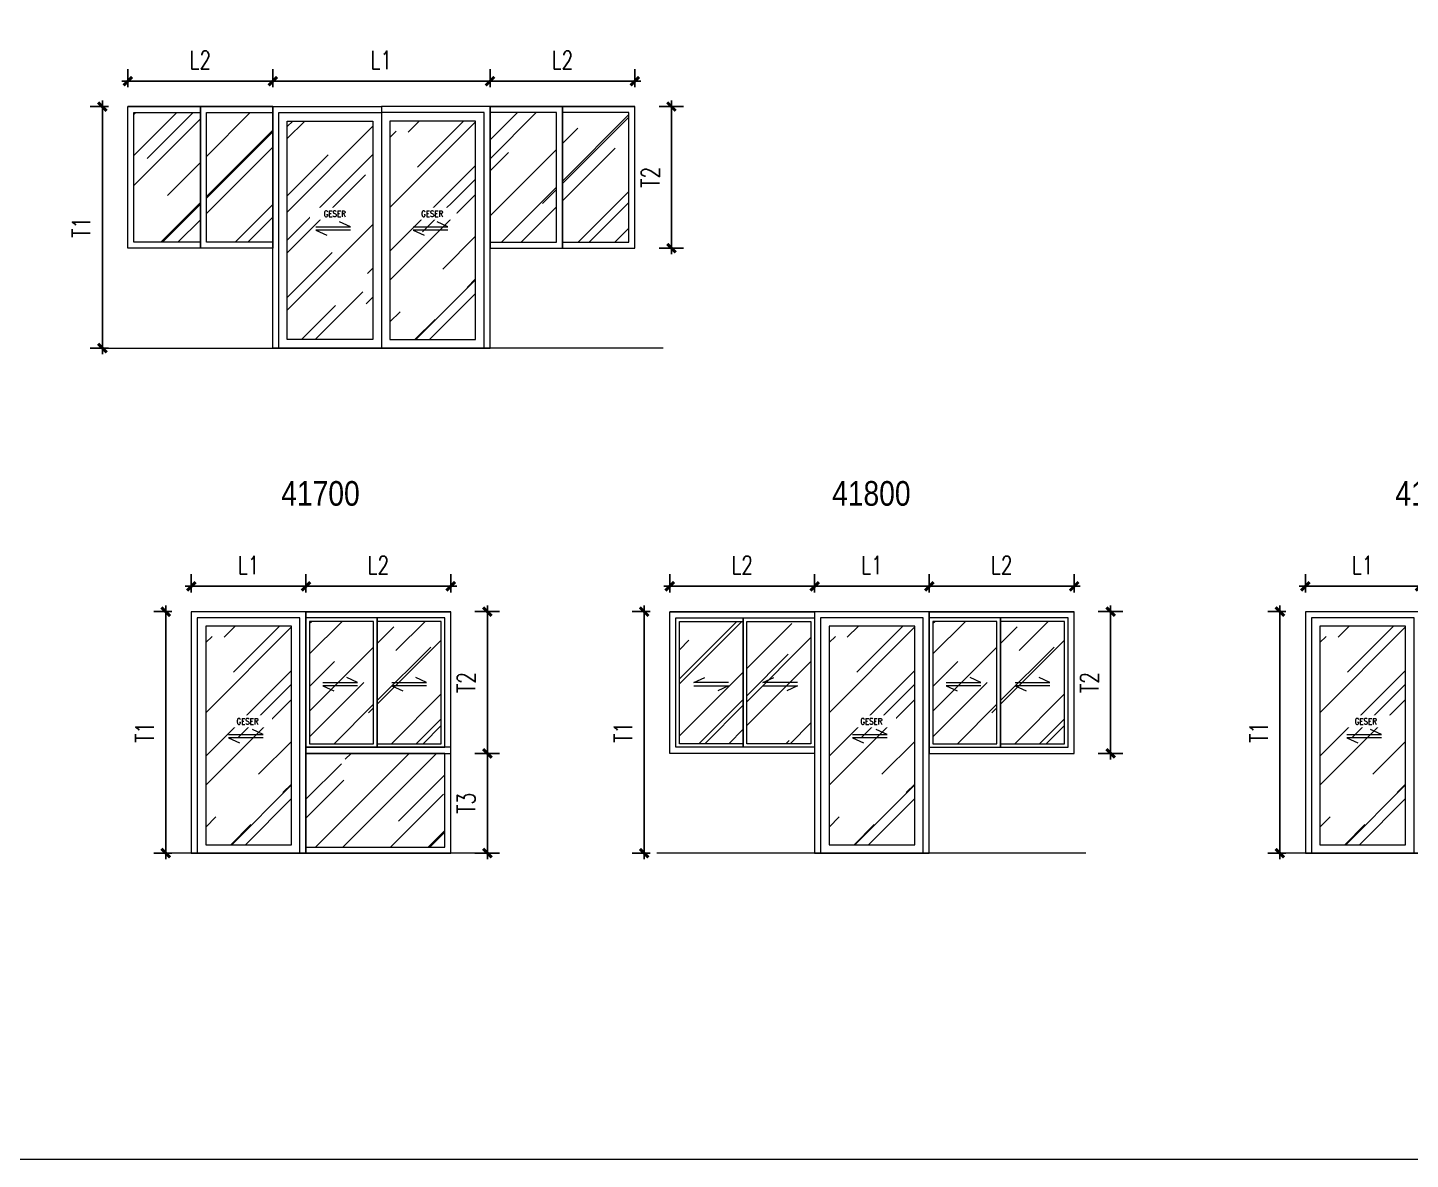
# Model space of a CAD drawing. Header units: centimetres. Extents: x 241563 to 294181, y -34797 to 61752.
# Drawn here: x 253467 to 264921, y -34797 to -25424 of the extents above; entities that cross this region are included whole.
import ezdxf

# ---------------------------------------------------------------- set-up
doc = ezdxf.new("R2010")
doc.units = ezdxf.units.CM
doc.header["$MEASUREMENT"] = 0
doc.layers.add('0.00', color=130, linetype='Continuous', lineweight=0)
doc.layers.add('0.09', color=30, linetype='Continuous', lineweight=9)
doc.styles.add('51DIM', font='SIMPLEX.shx', dxfattribs={"width": 0.85})
doc.styles.add('ISO', font='ARIALN.TTF')
doc.styles.add('TEXT', font='simplex.shx', dxfattribs={"width": 0.75})
doc.dimstyles.new('D100B', dxfattribs={"dimscale": 100, "dimtxt": 1.5, "dimasz": 0.5, "dimexe": 1, "dimexo": 2, "dimgap": 1, "dimtad": 1, "dimdec": 0, "dimzin": 0, "dimdsep": 46, "dimtxsty": 'TEXT', "dimblk1": 'tick', "dimblk2": 'tick', "dimsah": 1, "dimcen": 0, "dimclre": 15, "dimadec": 0, "dimazin": 0, "dimtfac": 1, "dimtdec": 0, "dimtix": 1, "dimtmove": 2, "dimatfit": 3, "dimldrblk": 'tick', "dimfxl": 1, "dimtolj": 1, "dimtzin": 0, "dimarcsym": 0})
pattern_1 = [(45, (2066.2, -45035.56), (424.2641, 1131.37085), [7500, -1000, 2500, -500]), (45, (2359.66, -44388.56), (-823.7794, 116.6726), [1500, -165, 3000, -375]), (45, (1942.46, -44558.26), (1601.59686, 2075.3584), [4000, -700, 2000, -500])]
pattern_2 = [(45, (-787.55, -42155.9), (424.2641, 1131.37085), [7500, -1000, 2500, -500]), (45, (-494.1, -41508.9), (-823.7794, 116.6726), [1500, -165, 3000, -375]), (45, (-911.3, -41678.6), (1601.59686, 2075.3584), [4000, -700, 2000, -500])]
pattern_3 = [(45, (-13399.2, -49272.15), (424.2641, 1131.37085), [7500, -1000, 2500, -500]), (45, (-13105.74, -48625.15), (-823.7794, 116.6726), [1500, -165, 3000, -375]), (45, (-13522.94, -48794.85), (1601.59686, 2075.3584), [4000, -700, 2000, -500])]

# ---------------------------------------------------------------- blocks, each defined once
blk = doc.blocks.new('tick')
for p, q in [((-1, 0), (1, 0)), ((0, 1), (0, -1))]:
    blk.add_line(p, q)
at = {"const_width": 0.5}
blk.add_lwpolyline([(-0.71, -0.71), (0.71, 0.71)], dxfattribs=at)
blk = doc.blocks.new('*D480')
at = {"color": 15, "linetype": 'Continuous', "lineweight": -2, "ltscale": 2, "transparency": 16777216}
for p, q in [((255497, -25878), (255497, -25767)), ((257297, -25878), (257297, -25767))]:
    blk.add_line(p, q, dxfattribs=at)
at = {"color": 0, "linetype": 'Continuous', "lineweight": -2, "ltscale": 2, "transparency": 16777216}
blk.add_line((255547, -25867), (257247, -25867), dxfattribs=at)
at = {"layer": 'Defpoints', "color": 0, "linetype": 'Continuous', "ltscale": 2, "transparency": 16777216}
for p in [(257297, -25867), (255497, -26078), (257297, -26078)]:
    blk.add_point(p, dxfattribs=at)
at = {"color": 0, "linetype": 'Continuous', "lineweight": -2, "ltscale": 2, "transparency": 16777216, "xscale": 50, "yscale": 50, "zscale": 50, "rotation": 180}
blk.add_blockref('tick', (255497, -25867), dxfattribs=at)
at = {"color": 0, "linetype": 'Continuous', "lineweight": -2, "ltscale": 2, "transparency": 16777216, "xscale": 50, "yscale": 50, "zscale": 50}
blk.add_blockref('tick', (257297, -25867), dxfattribs=at)
at = {"color": 0, "linetype": 'Continuous', "ltscale": 2, "transparency": 16777216, "insert": (256397, -25692), "char_height": 150, "attachment_point": 5, "style": 'TEXT'}
blk.add_mtext('\\A1;L1', dxfattribs=at)
blk = doc.blocks.new('*D481')
at = {"color": 15, "linetype": 'Continuous', "lineweight": -2, "ltscale": 2, "transparency": 16777216}
for p, q in [((257297, -25878), (257297, -25767)), ((258497, -25878), (258497, -25767))]:
    blk.add_line(p, q, dxfattribs=at)
at = {"color": 0, "linetype": 'Continuous', "lineweight": -2, "ltscale": 2, "transparency": 16777216}
blk.add_line((257347, -25867), (258447, -25867), dxfattribs=at)
at = {"layer": 'Defpoints', "color": 0, "linetype": 'Continuous', "ltscale": 2, "transparency": 16777216}
for p in [(258497, -25867), (257297, -26078), (258497, -26078)]:
    blk.add_point(p, dxfattribs=at)
at = {"color": 0, "linetype": 'Continuous', "lineweight": -2, "ltscale": 2, "transparency": 16777216, "xscale": 50, "yscale": 50, "zscale": 50, "rotation": 180}
blk.add_blockref('tick', (257297, -25867), dxfattribs=at)
at = {"color": 0, "linetype": 'Continuous', "lineweight": -2, "ltscale": 2, "transparency": 16777216, "xscale": 50, "yscale": 50, "zscale": 50}
blk.add_blockref('tick', (258497, -25867), dxfattribs=at)
at = {"color": 0, "linetype": 'Continuous', "ltscale": 2, "transparency": 16777216, "insert": (257897, -25692), "char_height": 150, "attachment_point": 5, "style": 'TEXT'}
blk.add_mtext('\\A1;L2', dxfattribs=at)
blk = doc.blocks.new('*D482')
at = {"color": 15, "linetype": 'Continuous', "lineweight": -2, "ltscale": 2, "transparency": 16777216}
for p, q in [((254297, -25878), (254297, -25767)), ((255497, -25878), (255497, -25767))]:
    blk.add_line(p, q, dxfattribs=at)
at = {"color": 0, "linetype": 'Continuous', "lineweight": -2, "ltscale": 2, "transparency": 16777216}
blk.add_line((255447, -25867), (254347, -25867), dxfattribs=at)
at = {"layer": 'Defpoints', "color": 0, "linetype": 'Continuous', "ltscale": 2, "transparency": 16777216}
for p in [(254297, -25867), (254297, -26078), (255497, -26078)]:
    blk.add_point(p, dxfattribs=at)
at = {"color": 0, "linetype": 'Continuous', "lineweight": -2, "ltscale": 2, "transparency": 16777216, "xscale": 50, "yscale": 50, "zscale": 50, "rotation": 180}
blk.add_blockref('tick', (254297, -25867), dxfattribs=at)
at = {"color": 0, "linetype": 'Continuous', "lineweight": -2, "ltscale": 2, "transparency": 16777216, "xscale": 50, "yscale": 50, "zscale": 50}
blk.add_blockref('tick', (255497, -25867), dxfattribs=at)
at = {"color": 0, "linetype": 'Continuous', "ltscale": 2, "transparency": 16777216, "insert": (254897, -25692), "char_height": 150, "attachment_point": 5, "style": 'TEXT'}
blk.add_mtext('\\A1;L2', dxfattribs=at)
blk = doc.blocks.new('*D483')
at = {"color": 15, "linetype": 'Continuous', "lineweight": -2, "ltscale": 2, "transparency": 16777216}
for p, q in [((254097, -26078), (253986, -26078)), ((254097, -28078), (253986, -28078))]:
    blk.add_line(p, q, dxfattribs=at)
at = {"color": 0, "linetype": 'Continuous', "lineweight": -2, "ltscale": 2, "transparency": 16777216}
blk.add_line((254086, -26128), (254086, -28028), dxfattribs=at)
at = {"layer": 'Defpoints', "color": 0, "linetype": 'Continuous', "ltscale": 2, "transparency": 16777216}
for p in [(254297, -26078), (254086, -28078), (254297, -28078)]:
    blk.add_point(p, dxfattribs=at)
at = {"color": 0, "linetype": 'Continuous', "lineweight": -2, "ltscale": 2, "transparency": 16777216, "xscale": 50, "yscale": 50, "zscale": 50}
for p, rotation in [((254086, -26078), 90), ((254086, -28078), 270)]:
    blk.add_blockref('tick', p, dxfattribs=dict(at, rotation=rotation))
at = {"color": 0, "linetype": 'Continuous', "ltscale": 2, "transparency": 16777216, "insert": (253911, -27078), "char_height": 150, "attachment_point": 5, "rotation": 90, "style": 'TEXT'}
blk.add_mtext('\\A1;T1', dxfattribs=at)
blk = doc.blocks.new('*D484')
at = {"color": 15, "linetype": 'Continuous', "lineweight": -2, "ltscale": 2, "transparency": 16777216}
for p, q in [((258697, -26078), (258900, -26078)), ((258697, -27251), (258900, -27251))]:
    blk.add_line(p, q, dxfattribs=at)
at = {"color": 0, "linetype": 'Continuous', "lineweight": -2, "ltscale": 2, "transparency": 16777216}
blk.add_line((258800, -27201), (258800, -26128), dxfattribs=at)
at = {"layer": 'Defpoints', "color": 0, "linetype": 'Continuous', "ltscale": 2, "transparency": 16777216}
for p in [(258497, -26078), (258800, -26078), (258497, -27251)]:
    blk.add_point(p, dxfattribs=at)
at = {"color": 0, "linetype": 'Continuous', "lineweight": -2, "ltscale": 2, "transparency": 16777216, "xscale": 50, "yscale": 50, "zscale": 50}
for p, rotation in [((258800, -26078), 90), ((258800, -27251), 270)]:
    blk.add_blockref('tick', p, dxfattribs=dict(at, rotation=rotation))
at = {"color": 0, "linetype": 'Continuous', "ltscale": 2, "transparency": 16777216, "insert": (258625, -26664), "char_height": 150, "attachment_point": 5, "rotation": 90, "style": 'TEXT'}
blk.add_mtext('\\A1;T2', dxfattribs=at)
blk = doc.blocks.new('*D489')
at = {"color": 15, "linetype": 'Continuous', "lineweight": -2, "ltscale": 2, "transparency": 16777216}
for p, q in [((254822, -30061), (254822, -29951)), ((255772, -30061), (255772, -29951))]:
    blk.add_line(p, q, dxfattribs=at)
at = {"color": 0, "linetype": 'Continuous', "lineweight": -2, "ltscale": 2, "transparency": 16777216}
blk.add_line((254872, -30051), (255722, -30051), dxfattribs=at)
at = {"layer": 'Defpoints', "color": 0, "linetype": 'Continuous', "ltscale": 2, "transparency": 16777216}
for p in [(255772, -30051), (254822, -30261), (255772, -30261)]:
    blk.add_point(p, dxfattribs=at)
at = {"color": 0, "linetype": 'Continuous', "lineweight": -2, "ltscale": 2, "transparency": 16777216, "xscale": 50, "yscale": 50, "zscale": 50, "rotation": 180}
blk.add_blockref('tick', (254822, -30051), dxfattribs=at)
at = {"color": 0, "linetype": 'Continuous', "lineweight": -2, "ltscale": 2, "transparency": 16777216, "xscale": 50, "yscale": 50, "zscale": 50}
blk.add_blockref('tick', (255772, -30051), dxfattribs=at)
at = {"color": 0, "linetype": 'Continuous', "ltscale": 2, "transparency": 16777216, "insert": (255297, -29876), "char_height": 150, "attachment_point": 5, "style": 'TEXT'}
blk.add_mtext('\\A1;L1', dxfattribs=at)
blk = doc.blocks.new('*D490')
at = {"color": 15, "linetype": 'Continuous', "lineweight": -2, "ltscale": 2, "transparency": 16777216}
for p, q in [((255772, -30061), (255772, -29951)), ((256972, -30061), (256972, -29951))]:
    blk.add_line(p, q, dxfattribs=at)
at = {"color": 0, "linetype": 'Continuous', "lineweight": -2, "ltscale": 2, "transparency": 16777216}
blk.add_line((255822, -30051), (256922, -30051), dxfattribs=at)
at = {"layer": 'Defpoints', "color": 0, "linetype": 'Continuous', "ltscale": 2, "transparency": 16777216}
for p in [(256972, -30051), (255772, -30261), (256972, -30261)]:
    blk.add_point(p, dxfattribs=at)
at = {"color": 0, "linetype": 'Continuous', "lineweight": -2, "ltscale": 2, "transparency": 16777216, "xscale": 50, "yscale": 50, "zscale": 50, "rotation": 180}
blk.add_blockref('tick', (255772, -30051), dxfattribs=at)
at = {"color": 0, "linetype": 'Continuous', "lineweight": -2, "ltscale": 2, "transparency": 16777216, "xscale": 50, "yscale": 50, "zscale": 50}
blk.add_blockref('tick', (256972, -30051), dxfattribs=at)
at = {"color": 0, "linetype": 'Continuous', "ltscale": 2, "transparency": 16777216, "insert": (256372, -29876), "char_height": 150, "attachment_point": 5, "style": 'TEXT'}
blk.add_mtext('\\A1;L2', dxfattribs=at)
blk = doc.blocks.new('*D491')
at = {"color": 15, "linetype": 'Continuous', "lineweight": -2, "ltscale": 2, "transparency": 16777216}
for p, q in [((257172, -30261), (257375, -30261)), ((257172, -31435), (257375, -31435))]:
    blk.add_line(p, q, dxfattribs=at)
at = {"color": 0, "linetype": 'Continuous', "lineweight": -2, "ltscale": 2, "transparency": 16777216}
blk.add_line((257275, -31385), (257275, -30311), dxfattribs=at)
at = {"layer": 'Defpoints', "color": 0, "linetype": 'Continuous', "ltscale": 2, "transparency": 16777216}
for p in [(256972, -30261), (257275, -30261), (256972, -31435)]:
    blk.add_point(p, dxfattribs=at)
at = {"color": 0, "linetype": 'Continuous', "lineweight": -2, "ltscale": 2, "transparency": 16777216, "xscale": 50, "yscale": 50, "zscale": 50}
for p, rotation in [((257275, -30261), 90), ((257275, -31435), 270)]:
    blk.add_blockref('tick', p, dxfattribs=dict(at, rotation=rotation))
at = {"color": 0, "linetype": 'Continuous', "ltscale": 2, "transparency": 16777216, "insert": (257100, -30848), "char_height": 150, "attachment_point": 5, "rotation": 90, "style": 'TEXT'}
blk.add_mtext('\\A1;T2', dxfattribs=at)
blk = doc.blocks.new('*D492')
at = {"color": 15, "linetype": 'Continuous', "lineweight": -2, "ltscale": 2, "transparency": 16777216}
for p, q in [((257172, -31435), (257375, -31435)), ((257172, -32261), (257375, -32261))]:
    blk.add_line(p, q, dxfattribs=at)
at = {"color": 0, "linetype": 'Continuous', "lineweight": -2, "ltscale": 2, "transparency": 16777216}
blk.add_line((257275, -32211), (257275, -31485), dxfattribs=at)
at = {"layer": 'Defpoints', "color": 0, "linetype": 'Continuous', "ltscale": 2, "transparency": 16777216}
for p in [(256972, -31435), (257275, -31435), (256972, -32261)]:
    blk.add_point(p, dxfattribs=at)
at = {"color": 0, "linetype": 'Continuous', "lineweight": -2, "ltscale": 2, "transparency": 16777216, "xscale": 50, "yscale": 50, "zscale": 50}
for p, rotation in [((257275, -31435), 90), ((257275, -32261), 270)]:
    blk.add_blockref('tick', p, dxfattribs=dict(at, rotation=rotation))
at = {"color": 0, "linetype": 'Continuous', "ltscale": 2, "transparency": 16777216, "insert": (257100, -31848), "char_height": 150, "attachment_point": 5, "rotation": 90, "style": 'TEXT'}
blk.add_mtext('\\A1;T3', dxfattribs=at)
blk = doc.blocks.new('*D493')
at = {"color": 15, "linetype": 'Continuous', "lineweight": -2, "ltscale": 2, "transparency": 16777216}
for p, q in [((254622, -30261), (254511, -30261)), ((254622, -32261), (254511, -32261))]:
    blk.add_line(p, q, dxfattribs=at)
at = {"color": 0, "linetype": 'Continuous', "lineweight": -2, "ltscale": 2, "transparency": 16777216}
blk.add_line((254611, -30311), (254611, -32211), dxfattribs=at)
at = {"layer": 'Defpoints', "color": 0, "linetype": 'Continuous', "ltscale": 2, "transparency": 16777216}
for p in [(254822, -30261), (254611, -32261), (254822, -32261)]:
    blk.add_point(p, dxfattribs=at)
at = {"color": 0, "linetype": 'Continuous', "lineweight": -2, "ltscale": 2, "transparency": 16777216, "xscale": 50, "yscale": 50, "zscale": 50}
for p, rotation in [((254611, -30261), 90), ((254611, -32261), 270)]:
    blk.add_blockref('tick', p, dxfattribs=dict(at, rotation=rotation))
at = {"color": 0, "linetype": 'Continuous', "ltscale": 2, "transparency": 16777216, "insert": (254436, -31261), "char_height": 150, "attachment_point": 5, "rotation": 90, "style": 'TEXT'}
blk.add_mtext('\\A1;T1', dxfattribs=at)
blk = doc.blocks.new('*D494')
at = {"color": 15, "linetype": 'Continuous', "lineweight": -2, "ltscale": 2, "transparency": 16777216}
for p, q in [((259986, -30061), (259986, -29951)), ((260936, -30061), (260936, -29951))]:
    blk.add_line(p, q, dxfattribs=at)
at = {"color": 0, "linetype": 'Continuous', "lineweight": -2, "ltscale": 2, "transparency": 16777216}
blk.add_line((260036, -30051), (260886, -30051), dxfattribs=at)
at = {"layer": 'Defpoints', "color": 0, "linetype": 'Continuous', "ltscale": 2, "transparency": 16777216}
for p in [(260936, -30051), (259986, -30261), (260936, -30261)]:
    blk.add_point(p, dxfattribs=at)
at = {"color": 0, "linetype": 'Continuous', "lineweight": -2, "ltscale": 2, "transparency": 16777216, "xscale": 50, "yscale": 50, "zscale": 50, "rotation": 180}
blk.add_blockref('tick', (259986, -30051), dxfattribs=at)
at = {"color": 0, "linetype": 'Continuous', "lineweight": -2, "ltscale": 2, "transparency": 16777216, "xscale": 50, "yscale": 50, "zscale": 50}
blk.add_blockref('tick', (260936, -30051), dxfattribs=at)
at = {"color": 0, "linetype": 'Continuous', "ltscale": 2, "transparency": 16777216, "insert": (260461, -29876), "char_height": 150, "attachment_point": 5, "style": 'TEXT'}
blk.add_mtext('\\A1;L1', dxfattribs=at)
blk = doc.blocks.new('*D495')
at = {"color": 15, "linetype": 'Continuous', "lineweight": -2, "ltscale": 2, "transparency": 16777216}
for p, q in [((260936, -30061), (260936, -29951)), ((262136, -30061), (262136, -29951))]:
    blk.add_line(p, q, dxfattribs=at)
at = {"color": 0, "linetype": 'Continuous', "lineweight": -2, "ltscale": 2, "transparency": 16777216}
blk.add_line((260986, -30051), (262086, -30051), dxfattribs=at)
at = {"layer": 'Defpoints', "color": 0, "linetype": 'Continuous', "ltscale": 2, "transparency": 16777216}
for p in [(262136, -30051), (260936, -30261), (262136, -30261)]:
    blk.add_point(p, dxfattribs=at)
at = {"color": 0, "linetype": 'Continuous', "lineweight": -2, "ltscale": 2, "transparency": 16777216, "xscale": 50, "yscale": 50, "zscale": 50, "rotation": 180}
blk.add_blockref('tick', (260936, -30051), dxfattribs=at)
at = {"color": 0, "linetype": 'Continuous', "lineweight": -2, "ltscale": 2, "transparency": 16777216, "xscale": 50, "yscale": 50, "zscale": 50}
blk.add_blockref('tick', (262136, -30051), dxfattribs=at)
at = {"color": 0, "linetype": 'Continuous', "ltscale": 2, "transparency": 16777216, "insert": (261536, -29876), "char_height": 150, "attachment_point": 5, "style": 'TEXT'}
blk.add_mtext('\\A1;L2', dxfattribs=at)
blk = doc.blocks.new('*D496')
at = {"color": 15, "linetype": 'Continuous', "lineweight": -2, "ltscale": 2, "transparency": 16777216}
for p, q in [((258786, -30061), (258786, -29951)), ((259986, -30061), (259986, -29951))]:
    blk.add_line(p, q, dxfattribs=at)
at = {"color": 0, "linetype": 'Continuous', "lineweight": -2, "ltscale": 2, "transparency": 16777216}
blk.add_line((259936, -30051), (258836, -30051), dxfattribs=at)
at = {"layer": 'Defpoints', "color": 0, "linetype": 'Continuous', "ltscale": 2, "transparency": 16777216}
for p in [(258786, -30051), (258786, -30261), (259986, -30261)]:
    blk.add_point(p, dxfattribs=at)
at = {"color": 0, "linetype": 'Continuous', "lineweight": -2, "ltscale": 2, "transparency": 16777216, "xscale": 50, "yscale": 50, "zscale": 50, "rotation": 180}
blk.add_blockref('tick', (258786, -30051), dxfattribs=at)
at = {"color": 0, "linetype": 'Continuous', "lineweight": -2, "ltscale": 2, "transparency": 16777216, "xscale": 50, "yscale": 50, "zscale": 50}
blk.add_blockref('tick', (259986, -30051), dxfattribs=at)
at = {"color": 0, "linetype": 'Continuous', "ltscale": 2, "transparency": 16777216, "insert": (259386, -29876), "char_height": 150, "attachment_point": 5, "style": 'TEXT'}
blk.add_mtext('\\A1;L2', dxfattribs=at)
blk = doc.blocks.new('*D497')
at = {"color": 15, "linetype": 'Continuous', "lineweight": -2, "ltscale": 2, "transparency": 16777216}
for p, q in [((258586, -30261), (258474, -30261)), ((258586, -32261), (258474, -32261))]:
    blk.add_line(p, q, dxfattribs=at)
at = {"color": 0, "linetype": 'Continuous', "lineweight": -2, "ltscale": 2, "transparency": 16777216}
blk.add_line((258574, -30311), (258574, -32211), dxfattribs=at)
at = {"layer": 'Defpoints', "color": 0, "linetype": 'Continuous', "ltscale": 2, "transparency": 16777216}
for p in [(258786, -30261), (258574, -32261), (258786, -32261)]:
    blk.add_point(p, dxfattribs=at)
at = {"color": 0, "linetype": 'Continuous', "lineweight": -2, "ltscale": 2, "transparency": 16777216, "xscale": 50, "yscale": 50, "zscale": 50}
for p, rotation in [((258574, -30261), 90), ((258574, -32261), 270)]:
    blk.add_blockref('tick', p, dxfattribs=dict(at, rotation=rotation))
at = {"color": 0, "linetype": 'Continuous', "ltscale": 2, "transparency": 16777216, "insert": (258399, -31261), "char_height": 150, "attachment_point": 5, "rotation": 90, "style": 'TEXT'}
blk.add_mtext('\\A1;T1', dxfattribs=at)
blk = doc.blocks.new('*D498')
at = {"color": 15, "linetype": 'Continuous', "lineweight": -2, "ltscale": 2, "transparency": 16777216}
for p, q in [((262336, -30261), (262538, -30261)), ((262336, -31435), (262538, -31435))]:
    blk.add_line(p, q, dxfattribs=at)
at = {"color": 0, "linetype": 'Continuous', "lineweight": -2, "ltscale": 2, "transparency": 16777216}
blk.add_line((262438, -31385), (262438, -30311), dxfattribs=at)
at = {"layer": 'Defpoints', "color": 0, "linetype": 'Continuous', "ltscale": 2, "transparency": 16777216}
for p in [(262136, -30261), (262438, -30261), (262136, -31435)]:
    blk.add_point(p, dxfattribs=at)
at = {"color": 0, "linetype": 'Continuous', "lineweight": -2, "ltscale": 2, "transparency": 16777216, "xscale": 50, "yscale": 50, "zscale": 50}
for p, rotation in [((262438, -30261), 90), ((262438, -31435), 270)]:
    blk.add_blockref('tick', p, dxfattribs=dict(at, rotation=rotation))
at = {"color": 0, "linetype": 'Continuous', "ltscale": 2, "transparency": 16777216, "insert": (262263, -30848), "char_height": 150, "attachment_point": 5, "rotation": 90, "style": 'TEXT'}
blk.add_mtext('\\A1;T2', dxfattribs=at)
blk = doc.blocks.new('*D499')
at = {"color": 15, "linetype": 'Continuous', "lineweight": -2, "ltscale": 2, "transparency": 16777216}
for p, q in [((264051, -30061), (264051, -29951)), ((265001, -30061), (265001, -29951))]:
    blk.add_line(p, q, dxfattribs=at)
at = {"color": 0, "linetype": 'Continuous', "lineweight": -2, "ltscale": 2, "transparency": 16777216}
blk.add_line((264101, -30051), (264951, -30051), dxfattribs=at)
at = {"layer": 'Defpoints', "color": 0, "linetype": 'Continuous', "ltscale": 2, "transparency": 16777216}
for p in [(265001, -30051), (264051, -30261), (265001, -30261)]:
    blk.add_point(p, dxfattribs=at)
at = {"color": 0, "linetype": 'Continuous', "lineweight": -2, "ltscale": 2, "transparency": 16777216, "xscale": 50, "yscale": 50, "zscale": 50, "rotation": 180}
blk.add_blockref('tick', (264051, -30051), dxfattribs=at)
at = {"color": 0, "linetype": 'Continuous', "lineweight": -2, "ltscale": 2, "transparency": 16777216, "xscale": 50, "yscale": 50, "zscale": 50}
blk.add_blockref('tick', (265001, -30051), dxfattribs=at)
at = {"color": 0, "linetype": 'Continuous', "ltscale": 2, "transparency": 16777216, "insert": (264526, -29876), "char_height": 150, "attachment_point": 5, "style": 'TEXT'}
blk.add_mtext('\\A1;L1', dxfattribs=at)
blk = doc.blocks.new('*D503')
at = {"color": 15, "linetype": 'Continuous', "lineweight": -2, "ltscale": 2, "transparency": 16777216}
for p, q in [((263851, -30261), (263740, -30261)), ((263851, -32261), (263740, -32261))]:
    blk.add_line(p, q, dxfattribs=at)
at = {"color": 0, "linetype": 'Continuous', "lineweight": -2, "ltscale": 2, "transparency": 16777216}
blk.add_line((263840, -30311), (263840, -32211), dxfattribs=at)
at = {"layer": 'Defpoints', "color": 0, "linetype": 'Continuous', "ltscale": 2, "transparency": 16777216}
for p in [(264051, -30261), (263840, -32261), (264051, -32261)]:
    blk.add_point(p, dxfattribs=at)
at = {"color": 0, "linetype": 'Continuous', "lineweight": -2, "ltscale": 2, "transparency": 16777216, "xscale": 50, "yscale": 50, "zscale": 50}
for p, rotation in [((263840, -30261), 90), ((263840, -32261), 270)]:
    blk.add_blockref('tick', p, dxfattribs=dict(at, rotation=rotation))
at = {"color": 0, "linetype": 'Continuous', "ltscale": 2, "transparency": 16777216, "insert": (263665, -31261), "char_height": 150, "attachment_point": 5, "rotation": 90, "style": 'TEXT'}
blk.add_mtext('\\A1;T1', dxfattribs=at)

msp = doc.modelspace()

# ---------------------------------------------------------------- hatches: boundary and pattern name
at = {"layer": '0.00', "linetype": 'Continuous', "ltscale": 2}
h = msp.add_hatch(dxfattribs=at)
h.set_pattern_fill('AR-RROOF', color=4, scale=500, angle=45)
h.set_pattern_definition(pattern_2)
h.paths.add_polyline_path([(254947.4, -26127.5), (255497.4, -26127.5), (255497.4, -27200.9), (254947.4, -27200.9)])
h.paths.add_polyline_path([(254347.4, -26127.5), (254897.4, -26127.5), (254897.4, -27200.9), (254347.4, -27200.9)])
h = msp.add_hatch(dxfattribs=at)
h.set_pattern_fill('AR-RROOF', color=4, scale=500, angle=45)
h.set_pattern_definition(pattern_1)
h.paths.add_polyline_path([(256327.4, -28007.5), (255617.4, -28007.5), (255617.4, -26197.5), (256327.4, -26197.5)])
h = msp.add_hatch(dxfattribs=at)
h.set_pattern_fill('AR-RROOF', color=4, scale=500, angle=45)
h.set_pattern_definition(pattern_1)
h.paths.add_polyline_path([(256467.4, -28007.5), (257177.4, -28007.5), (257177.4, -26197.5), (256467.4, -26197.5)])
h = msp.add_hatch(dxfattribs=at)
h.set_pattern_fill('AR-RROOF', color=4, scale=500, angle=45)
h.set_pattern_definition(pattern_2)
h.paths.add_polyline_path([(257847.4, -26127.5), (257297.4, -26127.5), (257297.4, -27200.9), (257847.4, -27200.9)])
h.paths.add_polyline_path([(258447.4, -26127.5), (257897.4, -26127.5), (257897.4, -27200.9), (258447.4, -27200.9)])
h = msp.add_hatch(dxfattribs=at)
h.set_pattern_fill('AR-RROOF', color=4, scale=500, angle=45)
h.set_pattern_definition([(45, (-18562.43, -49272.15), (424.2641, 1131.37085), [7500, -1000, 2500, -500]), (45, (-18269, -48625.15), (-823.7794, 116.6726), [1500, -165, 3000, -375]), (45, (-18686.18, -48794.85), (1601.59686, 2075.3584), [4000, -700, 2000, -500])])
h.paths.add_polyline_path([(256892.3, -30341.2), (256363.1, -30341.2), (256363.1, -31354.6), (256892.3, -31354.6)])
h.paths.add_polyline_path([(256333.1, -30341.2), (255802.3, -30341.2), (255802.3, -31354.6), (256333.1, -31354.6)])
h = msp.add_hatch(dxfattribs=at)
h.set_pattern_fill('AR-RROOF', color=4, scale=500, angle=45)
h.set_pattern_definition(pattern_3)
h.paths.add_polyline_path([(258865.5, -30341.2), (259394.6, -30341.2), (259394.6, -31354.6), (258865.5, -31354.6)])
h.paths.add_polyline_path([(259424.6, -30341.2), (259955.5, -30341.2), (259955.5, -31354.6), (259424.6, -31354.6)])
h = msp.add_hatch(dxfattribs=at)
h.set_pattern_fill('AR-RROOF', color=4, scale=500, angle=45)
h.set_pattern_definition(pattern_3)
h.paths.add_polyline_path([(262055.5, -30341.2), (261526.4, -30341.2), (261526.4, -31354.6), (262055.5, -31354.6)])
h.paths.add_polyline_path([(261496.4, -30341.2), (260965.5, -30341.2), (260965.5, -31354.6), (261496.4, -31354.6)])
h = msp.add_hatch(dxfattribs=at)
h.set_pattern_fill('AR-RROOF', color=4, scale=500, angle=45)
h.set_pattern_definition([(45, (541.03, -49219.2), (424.2641, 1131.37085), [7500, -1000, 2500, -500]), (45, (834.5, -48572.2), (-823.7794, 116.6726), [1500, -165, 3000, -375]), (45, (417.3, -48741.92), (1601.59686, 2075.3584), [4000, -700, 2000, -500])])
h.paths.add_polyline_path([(254942.3, -32191.2), (255652.3, -32191.2), (255652.3, -30381.2), (254942.3, -30381.2)])
h = msp.add_hatch(dxfattribs=at)
h.set_pattern_fill('AR-RROOF', color=4, scale=500, angle=45)
h.set_pattern_definition([(45, (5704.27, -49219.2), (424.2641, 1131.37085), [7500, -1000, 2500, -500]), (45, (5997.7, -48572.2), (-823.7794, 116.6726), [1500, -165, 3000, -375]), (45, (5580.52, -48741.92), (1601.59686, 2075.3584), [4000, -700, 2000, -500])])
h.paths.add_polyline_path([(260105.5, -32191.2), (260815.5, -32191.2), (260815.5, -30381.2), (260105.5, -30381.2)])
h = msp.add_hatch(dxfattribs=at)
h.set_pattern_fill('AR-RROOF', color=4, scale=500, angle=45)
h.set_pattern_definition([(45, (9770.05, -49219.2), (424.2641, 1131.37085), [7500, -1000, 2500, -500]), (45, (10063.5, -48572.2), (-823.7794, 116.6726), [1500, -165, 3000, -375]), (45, (9646.3, -48741.92), (1601.59686, 2075.3584), [4000, -700, 2000, -500])])
h.paths.add_polyline_path([(264171.3, -32191.2), (264881.3, -32191.2), (264881.3, -30381.2), (264171.3, -30381.2)])
h = msp.add_hatch(dxfattribs=at)
h.set_pattern_fill('AR-RROOF', color=4, scale=500, angle=45)
h.set_pattern_definition([(45, (-371.45, -24201.17), (424.2641, 1131.37085), [7500, -1000, 2500, -500]), (45, (-78, -23554.2), (-823.7794, 116.6726), [1500, -165, 3000, -375]), (45, (-495.2, -23723.87), (1601.59686, 2075.3584), [4000, -700, 2000, -500])])
h.paths.add_polyline_path([(256922.3, -31434.6), (255772.3, -31434.6), (255772.3, -32211.2), (256922.3, -32211.2)])

# ---------------------------------------------------------------- linework, layer by layer
at = {"layer": '0.00', "color": 40, "linetype": 'Continuous', "ltscale": 2, "true_color": 0xf8d731}
for p, q in [((254897.4, -26077.5), (254297.4, -26077.5)), ((255497.4, -26077.5), (254897.4, -26077.5)), ((257297.4, -26077.5), (257897.4, -26077.5)), ((257897.4, -26077.5), (258497.4, -26077.5)), ((255772.3, -30261.2), (256372.3, -30261.2)), ((256372.3, -30261.2), (256972.3, -30261.2)), ((259385.5, -30261.2), (258785.5, -30261.2)), ((259985.5, -30261.2), (259385.5, -30261.2)), ((260935.5, -30261.2), (261535.5, -30261.2)), ((261535.5, -30261.2), (262135.5, -30261.2))]:
    msp.add_line(p, q, dxfattribs=at)
at = {"layer": '0.00', "color": 40, "linetype": 'Continuous', "ltscale": 0.5, "true_color": 0xf8d731}
for p, q in [((254064.3, -28077.5), (256699.2, -28077.5)), ((258730.6, -28077.5), (256095.7, -28077.5)), ((257207.8, -32261.2), (254570.5, -32261.2)), ((262233.7, -32261.2), (258677.6, -32261.2)), ((266436.8, -32261.2), (263799.5, -32261.2))]:
    msp.add_line(p, q, dxfattribs=at)
at = {"layer": '0.00', "color": 40, "linetype": 'Continuous', "ltscale": 2, "true_color": 0xf8d731}
for points in [[(254297.4, -26077.5), (254897.4, -26077.5), (254897.4, -27250.9), (254297.4, -27250.9)], [(254897.4, -26077.5), (255497.4, -26077.5), (255497.4, -27250.9), (254897.4, -27250.9)], [(257897.4, -26077.5), (257297.4, -26077.5), (257297.4, -27250.9), (257897.4, -27250.9)], [(258497.4, -26077.5), (257897.4, -26077.5), (257897.4, -27250.9), (258497.4, -27250.9)], [(254347.4, -26127.5), (254897.4, -26127.5), (254897.4, -27200.9), (254347.4, -27200.9)], [(254947.4, -26127.5), (255497.4, -26127.5), (255497.4, -27200.9), (254947.4, -27200.9)], [(257847.4, -26127.5), (257297.4, -26127.5), (257297.4, -27200.9), (257847.4, -27200.9)], [(258447.4, -26127.5), (257897.4, -26127.5), (257897.4, -27200.9), (258447.4, -27200.9)], [(256363.1, -30311.2), (255772.3, -30311.2), (255772.3, -31384.6), (256363.1, -31384.6)], [(256333.1, -30341.2), (255802.3, -30341.2), (255802.3, -31354.6), (256333.1, -31354.6)], [(256922.3, -30311.2), (256363.1, -30311.2), (256363.1, -31384.6), (256922.3, -31384.6)], [(256892.3, -30341.2), (256363.1, -30341.2), (256363.1, -31354.6), (256892.3, -31354.6)], [(258835.5, -30311.2), (259394.6, -30311.2), (259394.6, -31384.6), (258835.5, -31384.6)], [(258865.5, -30341.2), (259394.6, -30341.2), (259394.6, -31354.6), (258865.5, -31354.6)], [(259394.6, -30311.2), (259985.5, -30311.2), (259985.5, -31384.6), (259394.6, -31384.6)], [(259424.6, -30341.2), (259955.5, -30341.2), (259955.5, -31354.6), (259424.6, -31354.6)], [(261526.4, -30311.2), (260935.5, -30311.2), (260935.5, -31384.6), (261526.4, -31384.6)], [(261496.4, -30341.2), (260965.5, -30341.2), (260965.5, -31354.6), (261496.4, -31354.6)], [(262085.5, -30311.2), (261526.4, -30311.2), (261526.4, -31384.6), (262085.5, -31384.6)], [(262055.5, -30341.2), (261526.4, -30341.2), (261526.4, -31354.6), (262055.5, -31354.6)], [(256972.3, -31384.6), (255772.3, -31384.6), (255772.3, -32261.2), (256972.3, -32261.2)], [(256922.3, -31434.6), (255772.3, -31434.6), (255772.3, -32211.2), (256922.3, -32211.2)]]:
    msp.add_lwpolyline(points, close=True, dxfattribs=at)
at = {"layer": '0.00', "color": 40, "linetype": 'Continuous', "ltscale": 0.5, "true_color": 0xf8d731}
for points in [[(256397.4, -28077.5), (255497.4, -28077.5), (255497.4, -26077.5), (256397.4, -26077.5)], [(256397.4, -28077.5), (257297.4, -28077.5), (257297.4, -26077.5), (256397.4, -26077.5)], [(256397.4, -28077.5), (255547.4, -28077.5), (255547.4, -26127.5), (256397.4, -26127.5)], [(256327.4, -28007.5), (255617.4, -28007.5), (255617.4, -26197.5), (256327.4, -26197.5)], [(256397.4, -28077.5), (257247.4, -28077.5), (257247.4, -26127.5), (256397.4, -26127.5)], [(256467.4, -28007.5), (257177.4, -28007.5), (257177.4, -26197.5), (256467.4, -26197.5)], [(254822.3, -32261.2), (255772.3, -32261.2), (255772.3, -30261.2), (254822.3, -30261.2)], [(254872.3, -32261.2), (255722.3, -32261.2), (255722.3, -30311.2), (254872.3, -30311.2)], [(259985.5, -32261.2), (260935.5, -32261.2), (260935.5, -30261.2), (259985.5, -30261.2)], [(260035.5, -32261.2), (260885.5, -32261.2), (260885.5, -30311.2), (260035.5, -30311.2)], [(264051.3, -32261.2), (265001.3, -32261.2), (265001.3, -30261.2), (264051.3, -30261.2)], [(264101.3, -32261.2), (264951.3, -32261.2), (264951.3, -30311.2), (264101.3, -30311.2)], [(254942.3, -32191.2), (255652.3, -32191.2), (255652.3, -30381.2), (254942.3, -30381.2)], [(260105.5, -32191.2), (260815.5, -32191.2), (260815.5, -30381.2), (260105.5, -30381.2)], [(264171.3, -32191.2), (264881.3, -32191.2), (264881.3, -30381.2), (264171.3, -30381.2)]]:
    msp.add_lwpolyline(points, close=True, dxfattribs=at)
at = {"layer": '0.00', "color": 40, "linetype": 'Continuous', "ltscale": 2, "true_color": 0xf8d731}
for points in [[(256141.3, -27102.5), (255854.2, -27102.5), (255944.4, -27143.2)], [(256948.5, -27102.5), (256661.4, -27102.5), (256751.6, -27143.2)], [(256372.3, -30261.2), (255772.3, -30261.2), (255772.3, -31434.6), (256372.3, -31434.6)], [(256372.3, -31434.6), (256972.3, -31434.6), (256972.3, -30261.2), (256372.3, -30261.2)], [(259385.5, -31434.6), (258785.5, -31434.6), (258785.5, -30261.2), (259385.5, -30261.2)], [(259385.5, -30261.2), (259985.5, -30261.2), (259985.5, -31434.6), (259385.5, -31434.6)], [(261535.5, -30261.2), (260935.5, -30261.2), (260935.5, -31434.6), (261535.5, -31434.6)], [(261535.5, -31434.6), (262135.5, -31434.6), (262135.5, -30261.2), (261535.5, -30261.2)], [(255913, -30846.6), (256200.1, -30846.6), (256109.9, -30805.9)], [(256484.6, -30846.6), (256771.7, -30846.6), (256681.5, -30805.9)], [(259273.1, -30846.6), (258986, -30846.6), (259076.2, -30805.9)], [(259844.8, -30846.6), (259557.7, -30846.6), (259647.9, -30805.9)], [(261076.2, -30846.6), (261363.3, -30846.6), (261273.1, -30805.9)], [(261647.9, -30846.6), (261935, -30846.6), (261844.8, -30805.9)], [(256200.1, -30875.5), (255913, -30875.5), (256003.2, -30916.2)], [(256771.7, -30875.5), (256484.6, -30875.5), (256574.8, -30916.2)], [(258986, -30875.5), (259273.1, -30875.5), (259182.9, -30916.2)], [(259557.7, -30875.5), (259844.8, -30875.5), (259754.6, -30916.2)], [(261363.3, -30875.5), (261076.2, -30875.5), (261166.4, -30916.2)], [(261935, -30875.5), (261647.9, -30875.5), (261738.1, -30916.2)], [(255418.8, -31307), (255131.7, -31307), (255221.9, -31347.7)], [(260586.8, -31307), (260299.7, -31307), (260389.9, -31347.7)], [(264682.2, -31307), (264395.2, -31307), (264485.3, -31347.7)]]:
    msp.add_lwpolyline(points, dxfattribs=at)

# ---------------------------------------------------------------- texts
at = {"layer": '0.00', "color": 40, "linetype": 'Continuous', "ltscale": 2, "true_color": 0xf8d731, "char_height": 204.1, "width": 604.134, "attachment_point": 1, "style": 'ISO'}
for s, insert in [('41700', (255567.5, -29179.5)), ('41800', (260130.7, -29179.5)), ('41900', (264796.5, -29179.5))]:
    msp.add_mtext(s, dxfattribs=dict(at, insert=insert))

# ---------------------------------------------------------------- dimensions: what is measured, and where the dimension line sits
at = {"linetype": 'Continuous', "ltscale": 2}
for base, p1, p2, angle, text, picture, middle in [((254297.4, -25866.9), (255497.4, -26077.5), (254297.4, -26077.5), 180, 'L2', '*D482', (254897.4, -25691.9)), ((254085.8, -28077.5), (254297.4, -26077.5), (254297.4, -28077.5), 90, 'T1', '*D483', (253910.8, -27077.5)), ((258800, -26077.5), (258497.4, -27250.9), (258497.4, -26077.5), 90, 'T2', '*D484', (258625, -26664.2)), ((258785.5, -30050.5), (259985.5, -30261.2), (258785.5, -30261.2), 180, 'L2', '*D496', (259385.5, -29875.5)), ((254610.6, -32261.2), (254822.3, -30261.2), (254822.3, -32261.2), 90, 'T1', '*D493', (254435.6, -31261.2)), ((257274.8, -30261.2), (256972.3, -31434.6), (256972.3, -30261.2), 90, 'T2', '*D491', (257099.8, -30847.9)), ((258573.9, -32261.2), (258785.5, -30261.2), (258785.5, -32261.2), 90, 'T1', '*D497', (258398.9, -31261.2)), ((262438.1, -30261.2), (262135.5, -31434.6), (262135.5, -30261.2), 90, 'T2', '*D498', (262263.1, -30847.9)), ((263839.6, -32261.2), (264051.3, -30261.2), (264051.3, -32261.2), 90, 'T1', '*D503', (263664.6, -31261.2)), ((257274.8, -31434.6), (256972.3, -32261.2), (256972.3, -31434.6), 90, 'T3', '*D492', (257099.8, -31847.9))]:
    dim = msp.add_linear_dim(base=base, p1=p1, p2=p2, angle=angle, text=text, dimstyle='D100B', dxfattribs=at)
    dim.commit()
    dim.dimension.update_dxf_attribs({"geometry": picture, "text_midpoint": middle})
for base, p1, p2, text, picture, middle in [((257297.4, -25866.9), (255497.4, -26077.5), (257297.4, -26077.5), 'L1', '*D480', (256397.4, -25691.9)), ((258497.4, -25866.9), (257297.4, -26077.5), (258497.4, -26077.5), 'L2', '*D481', (257897.4, -25691.9)), ((255772.3, -30050.5), (254822.3, -30261.2), (255772.3, -30261.2), 'L1', '*D489', (255297.3, -29875.5)), ((256972.3, -30050.5), (255772.3, -30261.2), (256972.3, -30261.2), 'L2', '*D490', (256372.3, -29875.5)), ((260935.5, -30050.5), (259985.5, -30261.2), (260935.5, -30261.2), 'L1', '*D494', (260460.5, -29875.5)), ((262135.5, -30050.5), (260935.5, -30261.2), (262135.5, -30261.2), 'L2', '*D495', (261535.5, -29875.5)), ((265001.3, -30050.5), (264051.3, -30261.2), (265001.3, -30261.2), 'L1', '*D499', (264526.3, -29875.5))]:
    dim = msp.add_linear_dim(base=base, p1=p1, p2=p2, text=text, dimstyle='D100B', dxfattribs=at)
    dim.commit()
    dim.dimension.update_dxf_attribs({"geometry": picture, "text_midpoint": middle})

# ---------------------------------------------------------------- next in the draw order: texts
at = {"layer": '0.09', "color": 2, "lineweight": 18, "char_height": 50, "width": 357.616, "attachment_point": 5, "style": '51DIM', "bg_fill": 3, "box_fill_scale": 1.5, "bg_fill_color": 256, "bg_fill_transparency": 0}
for insert in [(256010.7, -26965.4), (256817.9, -26965.4), (255288.2, -31169.9), (260456.2, -31169.9), (264551.6, -31169.9)]:
    msp.add_mtext('{\\C256;GESER}', dxfattribs=dict(at, insert=insert))

# ---------------------------------------------------------------- next in the draw order: linework, layer by layer
at = {"layer": '0.00', "color": 6, "linetype": 'Continuous', "ltscale": 2}
msp.add_lwpolyline([(247733.3, -13852.2), (294181.1, -13852.2), (294181.1, -34797.3), (247733.3, -34797.3)], close=True, dxfattribs=at)
at = {"layer": '0.00', "color": 40, "linetype": 'Continuous', "ltscale": 2, "true_color": 0xf8d731}
for points in [[(255854.2, -27073.6), (256141.3, -27073.6), (256051.1, -27033)], [(256661.4, -27073.6), (256948.5, -27073.6), (256858.3, -27033)], [(255131.7, -31278.1), (255418.8, -31278.1), (255328.6, -31237.5)], [(260299.7, -31278.1), (260586.8, -31278.1), (260496.6, -31237.5)], [(264395.2, -31278.1), (264682.2, -31278.1), (264592, -31237.5)]]:
    msp.add_lwpolyline(points, dxfattribs=at)

doc.saveas('drawing.dxf')
